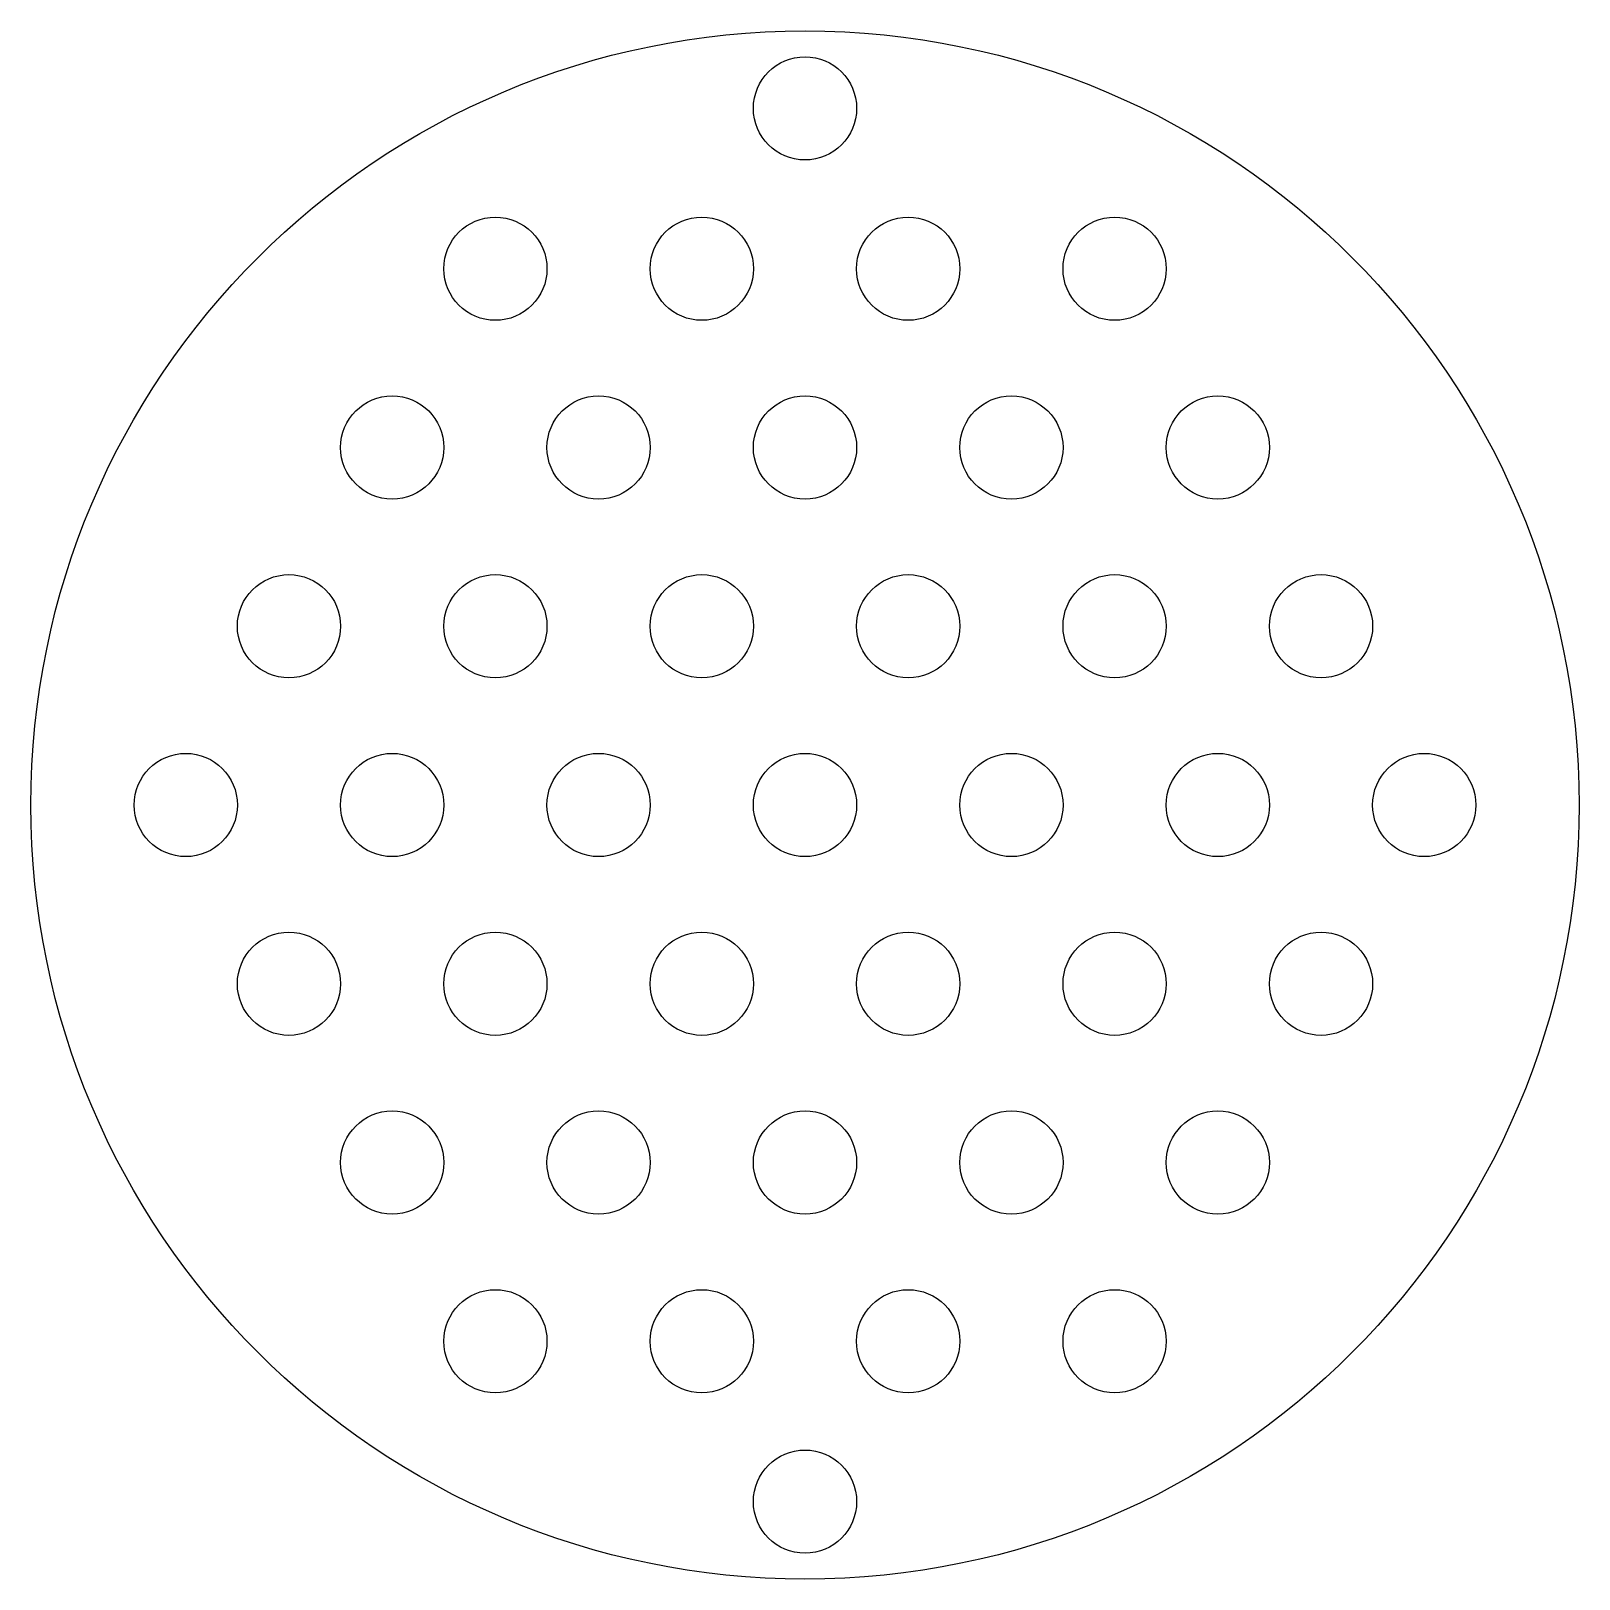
# Model space of a CAD drawing. Header units: millimetres. Extents: x -15 to 15, y -15 to 15.
import ezdxf

# ---------------------------------------------------------------- set-up
doc = ezdxf.new("R2010")
doc.units = ezdxf.units.MM
for name, color, linetype in [('Hole', 7, 'Continuous'), ('Pattern', 7, 'Continuous'), ('Shape', 7, 'Continuous')]:
    doc.layers.add(name, color=color, linetype=linetype)

msp = doc.modelspace()

# ---------------------------------------------------------------- linework, layer by layer
at = {"layer": 'Hole'}
for centre in [(0, 13.5), (0, -13.5)]:
    msp.add_circle(centre, 1, dxfattribs=at)
at = {"layer": 'Pattern'}
for centre in [(-6, 10.3923), (-2, 10.3923), (2, 10.3923), (6, 10.3923), (-8, 6.9282), (-4, 6.9282), (0, 6.9282), (4, 6.9282), (8, 6.9282), (-10, 3.4641), (-6, 3.4641), (-2, 3.4641), (2, 3.4641), (6, 3.4641), (10, 3.4641), (-12, 0), (-8, 0), (-4, 0), (0, 0), (4, 0), (8, 0), (12, 0), (-10, -3.4641), (-6, -3.4641), (-2, -3.4641), (2, -3.4641), (6, -3.4641), (10, -3.4641), (-8, -6.9282), (-4, -6.9282), (0, -6.9282), (4, -6.9282), (8, -6.9282), (-6, -10.3923), (-2, -10.3923), (2, -10.3923), (6, -10.3923)]:
    msp.add_circle(centre, 1, dxfattribs=at)
at = {"layer": 'Shape'}
msp.add_circle((0, 0), 15, dxfattribs=at)

doc.saveas('drawing.dxf')
